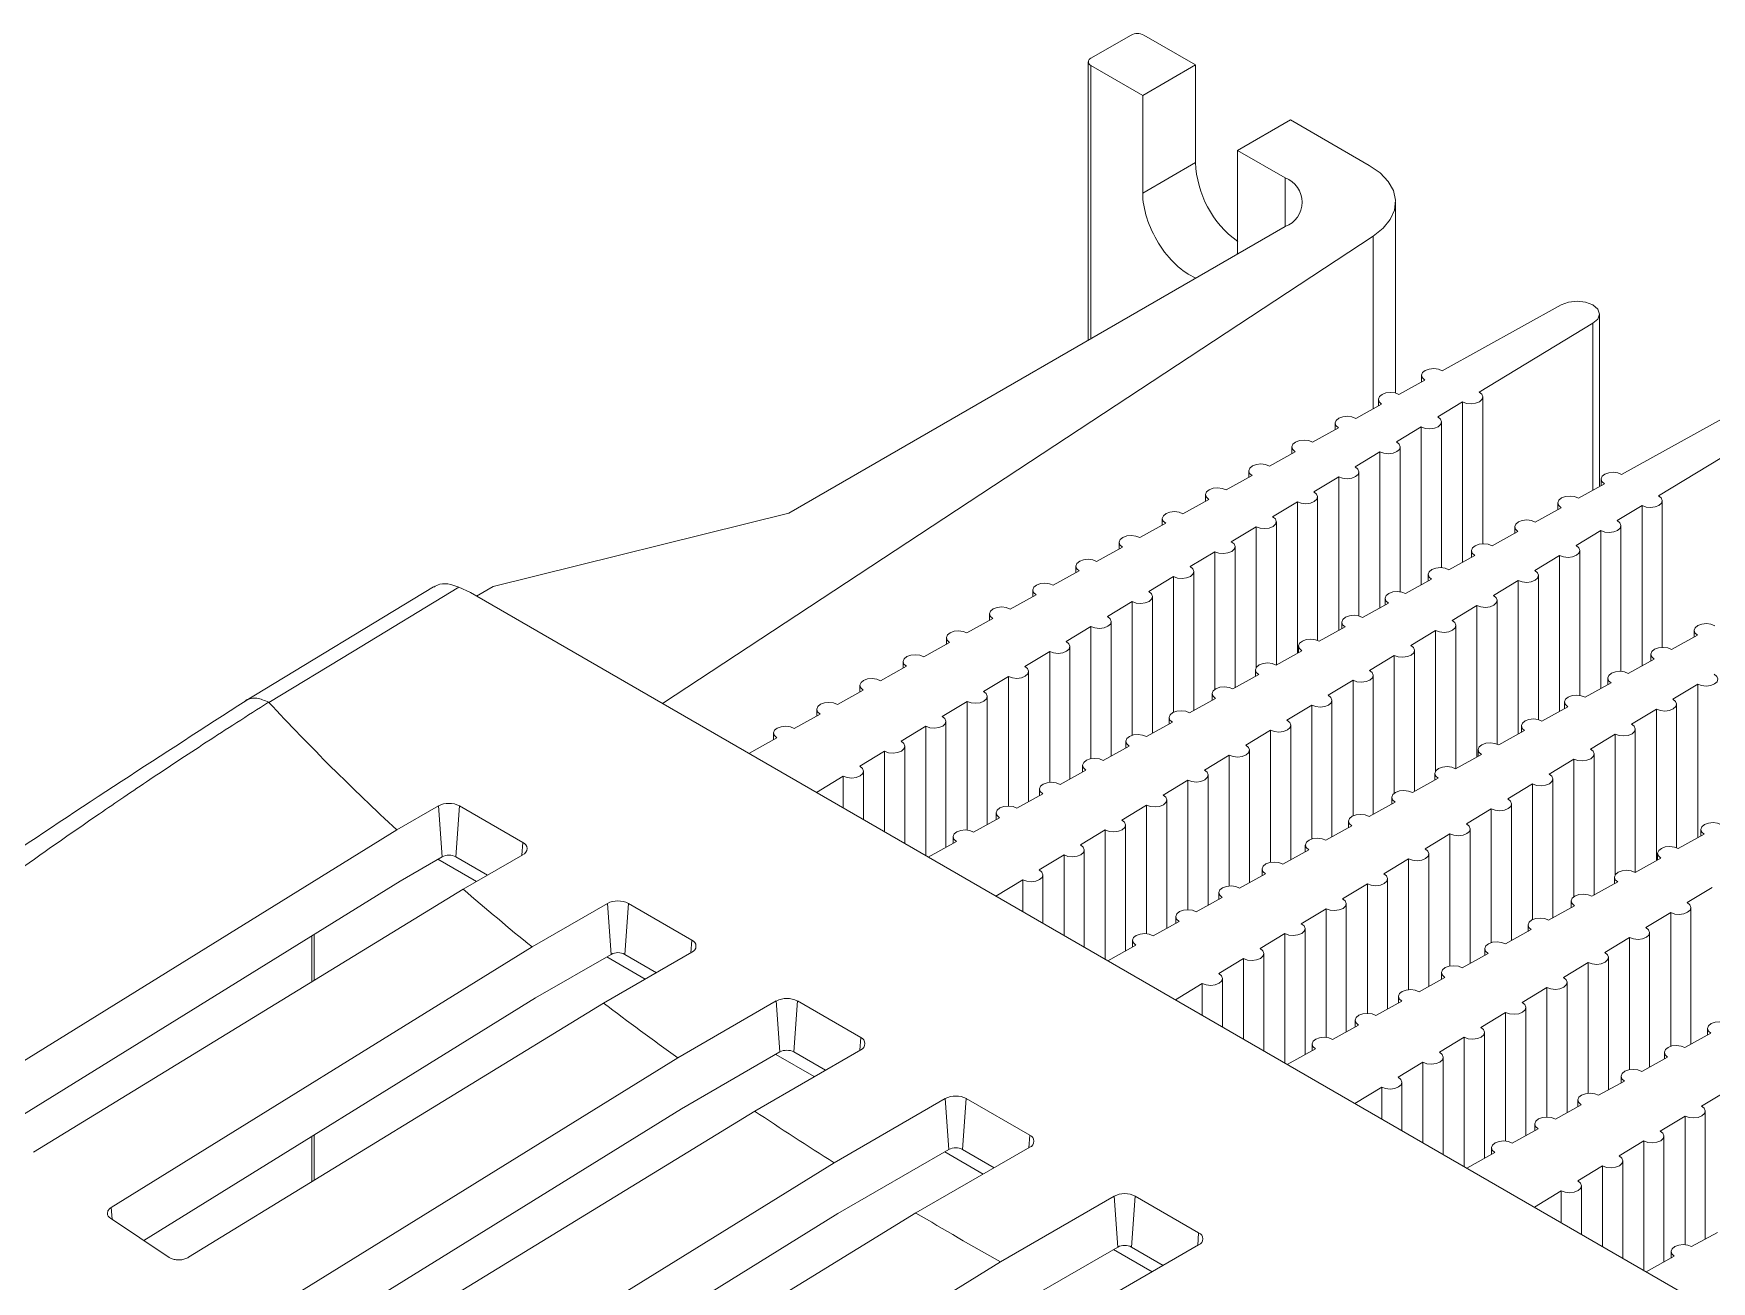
# Model space of a CAD drawing. Header units: millimetres. Extents: x -829 to 2887, y -460 to 1788.
# Drawn here: x 1935.43 to 1963.52, y 462.67 to 483.55 of the extents above; entities that cross this region are included whole.
import ezdxf

# ---------------------------------------------------------------- set-up
doc = ezdxf.new("R2010")
doc.units = ezdxf.units.MM

msp = doc.modelspace()

# ---------------------------------------------------------------- linework, layer by layer
at = {"color": 7, "linetype": 'Continuous', "lineweight": 15}
for p, q in [((1953.801, 483.528), (1953.13, 483.141)), ((1954.013, 483.528), (1954.879, 483.028)), ((1953.086, 483.08), (1953.086, 478.421)), ((1953.996, 482.518), (1953.13, 483.018)), ((1953.996, 482.518), (1954.879, 483.028)), ((1954.879, 483.028), (1954.879, 481.395)), ((1953.996, 480.885), (1953.996, 482.518)), ((1956.47, 482.11), (1955.586, 481.599)), ((1957.79, 481.347), (1956.47, 482.11)), ((1955.586, 481.599), (1956.382, 481.14)), ((1955.586, 481.599), (1955.586, 479.966)), ((1958.229, 477.537), (1958.229, 480.735)), ((1945.954, 472.342), (1957.856, 480.164)), ((1956.382, 480.324), (1948.072, 475.527)), ((1961.003, 479.012), (1959.01, 477.912)), ((1959.628, 477.555), (1961.533, 478.705)), ((1961.533, 478.705), (1961.533, 475.911)), ((1961.643, 475.972), (1961.643, 478.858)), ((1958.286, 477.513), (1958.72, 477.752)), ((1958.665, 477.832), (1958.665, 477.722)), ((1957.563, 477.114), (1957.997, 477.353)), ((1957.942, 477.433), (1957.942, 477.323)), ((1959.352, 477.388), (1958.937, 477.137)), ((1959.352, 477.388), (1959.352, 474.708)), ((1959.69, 475.015), (1959.69, 477.471)), ((1957.218, 477.034), (1957.218, 476.924)), ((1958.999, 474.616), (1958.999, 477.054)), ((1964.008, 477.277), (1962.015, 476.177)), ((1956.84, 476.715), (1957.274, 476.954)), ((1958.66, 476.97), (1958.246, 476.72)), ((1958.66, 476.97), (1958.66, 474.326)), ((1962.633, 475.82), (1964.538, 476.971)), ((1956.117, 476.316), (1956.551, 476.555)), ((1956.495, 476.635), (1956.495, 476.525)), ((1957.969, 476.553), (1957.554, 476.302)), ((1957.969, 476.553), (1957.969, 473.945)), ((1958.307, 474.213), (1958.307, 476.636)), ((1955.772, 476.236), (1955.772, 476.125)), ((1957.616, 473.807), (1957.616, 476.219)), ((1955.393, 475.917), (1955.827, 476.156)), ((1957.278, 476.135), (1956.863, 475.885)), ((1957.278, 476.135), (1957.278, 473.563)), ((1961.292, 475.778), (1961.726, 476.017)), ((1961.67, 476.097), (1961.67, 475.987)), ((1954.67, 475.517), (1955.104, 475.757)), ((1955.049, 475.837), (1955.049, 475.726)), ((1956.587, 475.718), (1956.172, 475.467)), ((1956.587, 475.718), (1956.587, 473.182)), ((1956.925, 473.397), (1956.925, 475.801)), ((1960.568, 475.379), (1961.002, 475.618)), ((1960.947, 475.698), (1960.947, 475.588)), ((1962.357, 475.653), (1961.942, 475.402)), ((1962.357, 475.653), (1962.357, 472.973)), ((1962.695, 473.28), (1962.695, 475.736)), ((1948.072, 475.527), (1943.123, 474.302)), ((1953.947, 475.118), (1954.381, 475.358)), ((1954.325, 475.438), (1954.325, 475.327)), ((1956.234, 472.987), (1956.234, 475.384)), ((1962.004, 472.881), (1962.004, 475.319)), ((1953.602, 475.039), (1953.602, 474.928)), ((1955.895, 475.3), (1955.48, 475.05)), ((1955.895, 475.3), (1955.895, 472.943)), ((1959.845, 474.98), (1960.279, 475.219)), ((1960.224, 475.299), (1960.224, 475.189)), ((1961.666, 475.236), (1961.251, 474.985)), ((1961.666, 475.236), (1961.666, 472.591)), ((1953.223, 474.719), (1953.658, 474.959)), ((1955.204, 474.883), (1954.789, 474.632)), ((1955.204, 474.883), (1955.204, 472.577)), ((1955.542, 472.606), (1955.542, 474.966)), ((1959.122, 474.581), (1959.556, 474.82)), ((1959.5, 474.9), (1959.5, 474.79)), ((1960.974, 474.818), (1960.559, 474.567)), ((1960.974, 474.818), (1960.974, 472.21)), ((1961.313, 472.478), (1961.313, 474.901)), ((1952.5, 474.32), (1952.934, 474.56)), ((1952.879, 474.64), (1952.879, 474.529)), ((1954.851, 472.224), (1954.851, 474.549)), ((1958.777, 474.501), (1958.777, 474.391)), ((1960.621, 472.072), (1960.621, 474.484)), ((1942.123, 474.297), (1938.957, 472.377)), ((1942.544, 474.288), (1942.74, 474.198)), ((1969.6, 458.691), (1942.74, 474.198)), ((1943.123, 474.302), (1942.84, 474.139)), ((1952.156, 474.241), (1952.156, 474.13)), ((1954.513, 474.465), (1954.098, 474.215)), ((1954.513, 474.465), (1954.513, 472.197)), ((1958.398, 474.182), (1958.833, 474.421)), ((1960.283, 474.4), (1959.868, 474.15)), ((1960.283, 474.4), (1960.283, 471.829)), ((1951.777, 473.921), (1952.211, 474.161)), ((1953.821, 474.048), (1953.407, 473.797)), ((1953.821, 471.81), (1953.821, 474.048)), ((1954.16, 471.843), (1954.16, 474.131)), ((1957.675, 473.783), (1958.109, 474.022)), ((1958.054, 474.102), (1958.054, 473.992)), ((1959.592, 473.983), (1959.177, 473.732)), ((1959.592, 473.983), (1959.592, 471.447)), ((1959.93, 471.662), (1959.93, 474.066)), ((1951.054, 473.522), (1951.488, 473.762)), ((1951.432, 473.841), (1951.432, 473.731)), ((1953.468, 471.461), (1953.468, 473.714)), ((1957.331, 473.703), (1957.331, 473.592)), ((1959.239, 471.252), (1959.239, 473.649)), ((1950.33, 473.123), (1950.764, 473.363)), ((1950.709, 473.442), (1950.709, 473.332)), ((1953.13, 473.63), (1952.715, 473.379)), ((1953.13, 471.418), (1953.13, 473.63)), ((1956.952, 473.384), (1957.386, 473.623)), ((1958.901, 473.565), (1958.486, 473.315)), ((1958.901, 473.565), (1958.901, 471.208)), ((1962.85, 473.245), (1963.284, 473.484)), ((1963.229, 473.564), (1963.229, 473.454)), ((1952.439, 473.213), (1952.024, 472.962)), ((1952.439, 471.024), (1952.439, 473.213)), ((1952.777, 471.08), (1952.777, 473.296)), ((1956.229, 472.984), (1956.663, 473.224)), ((1956.607, 473.304), (1956.607, 473.193)), ((1958.209, 473.148), (1957.794, 472.897)), ((1958.209, 473.148), (1958.209, 470.842)), ((1958.547, 470.871), (1958.547, 473.231)), ((1962.127, 472.846), (1962.561, 473.085)), ((1962.506, 473.165), (1962.506, 473.055)), ((1949.607, 472.724), (1950.041, 472.964)), ((1949.986, 473.043), (1949.986, 472.933)), ((1951.748, 472.795), (1951.333, 472.544)), ((1951.748, 470.626), (1951.748, 472.795)), ((1952.086, 470.699), (1952.086, 472.878)), ((1955.505, 472.585), (1955.94, 472.825)), ((1955.884, 472.905), (1955.884, 472.794)), ((1957.856, 470.489), (1957.856, 472.814)), ((1948.884, 472.325), (1949.318, 472.564)), ((1949.263, 472.644), (1949.263, 472.534)), ((1957.518, 472.73), (1957.103, 472.48)), ((1957.518, 472.73), (1957.518, 470.462)), ((1961.404, 472.447), (1961.838, 472.686)), ((1961.782, 472.766), (1961.782, 472.656)), ((1963.288, 472.666), (1962.873, 472.415)), ((1963.288, 472.666), (1963.288, 470.094)), ((1939.365, 472.36), (1939.362, 472.362)), ((1948.539, 472.245), (1948.539, 472.135)), ((1951.056, 472.377), (1950.641, 472.127)), ((1951.056, 470.225), (1951.056, 472.377)), ((1951.395, 470.317), (1951.395, 472.461)), ((1954.782, 472.186), (1955.216, 472.426)), ((1955.161, 472.506), (1955.161, 472.395)), ((1956.827, 472.313), (1956.412, 472.062)), ((1956.827, 470.075), (1956.827, 472.313)), ((1957.165, 470.108), (1957.165, 472.396)), ((1960.68, 472.048), (1961.115, 472.287)), ((1961.059, 472.367), (1961.059, 472.257)), ((1962.597, 472.248), (1962.182, 471.997)), ((1962.597, 472.248), (1962.597, 469.712)), ((1962.935, 469.927), (1962.935, 472.331)), ((1948.161, 471.926), (1948.595, 472.165)), ((1950.365, 471.96), (1949.95, 471.709)), ((1950.365, 469.796), (1950.365, 471.96)), ((1950.703, 469.936), (1950.703, 472.043)), ((1954.059, 471.787), (1954.493, 472.027)), ((1954.438, 472.107), (1954.438, 471.996)), ((1956.474, 469.727), (1956.474, 471.979)), ((1960.336, 471.968), (1960.336, 471.858)), ((1947.871, 471.766), (1947.401, 471.507)), ((1947.816, 471.846), (1947.816, 471.736)), ((1953.714, 471.708), (1953.714, 471.597)), ((1956.135, 471.895), (1955.721, 471.645)), ((1956.135, 469.684), (1956.135, 471.895)), ((1959.957, 471.649), (1960.391, 471.888)), ((1961.906, 471.83), (1961.491, 471.58)), ((1961.906, 471.83), (1961.906, 469.473)), ((1962.244, 469.517), (1962.244, 471.914)), ((1949.674, 471.542), (1949.259, 471.292)), ((1949.674, 470.195), (1949.674, 471.542)), ((1950.012, 469.999), (1950.012, 471.626)), ((1953.336, 471.388), (1953.77, 471.628)), ((1955.444, 471.478), (1955.029, 471.227)), ((1955.444, 469.289), (1955.444, 471.478)), ((1955.782, 469.345), (1955.782, 471.561)), ((1959.234, 471.25), (1959.668, 471.489)), ((1959.613, 471.569), (1959.613, 471.459)), ((1961.214, 471.413), (1960.8, 471.162)), ((1961.214, 471.413), (1961.214, 469.108)), ((1961.553, 469.136), (1961.553, 471.496)), ((1948.533, 470.853), (1948.983, 471.125)), ((1948.983, 470.594), (1948.983, 471.125)), ((1949.321, 470.398), (1949.321, 471.208)), ((1952.612, 470.989), (1953.046, 471.229)), ((1952.991, 471.308), (1952.991, 471.198)), ((1955.091, 468.964), (1955.091, 471.144)), ((1958.889, 471.17), (1958.889, 471.059)), ((1951.889, 470.59), (1952.323, 470.83)), ((1952.268, 470.909), (1952.268, 470.799)), ((1954.753, 471.06), (1954.338, 470.81)), ((1954.753, 468.891), (1954.753, 471.06)), ((1958.511, 470.851), (1958.945, 471.09)), ((1960.523, 470.995), (1960.108, 470.745)), ((1960.523, 470.995), (1960.523, 468.727)), ((1960.861, 468.755), (1960.861, 471.079)), ((1941.508, 470.227), (1942.205, 470.629)), ((1942.558, 470.629), (1943.619, 470.016)), ((1954.062, 470.643), (1953.647, 470.392)), ((1954.062, 468.49), (1954.062, 470.643)), ((1954.4, 468.582), (1954.4, 470.726)), ((1957.787, 470.451), (1958.221, 470.691)), ((1958.166, 470.771), (1958.166, 470.66)), ((1959.832, 470.578), (1959.417, 470.327)), ((1959.832, 468.34), (1959.832, 470.578)), ((1960.17, 468.373), (1960.17, 470.661)), ((1951.166, 470.191), (1951.6, 470.431)), ((1951.544, 470.51), (1951.544, 470.4)), ((1953.709, 468.201), (1953.709, 470.309)), ((1957.064, 470.052), (1957.498, 470.292)), ((1957.443, 470.372), (1957.443, 470.261)), ((1934.164, 465.679), (1941.508, 470.227)), ((1950.877, 470.031), (1950.406, 469.772)), ((1950.821, 470.111), (1950.821, 470.001)), ((1953.37, 470.225), (1952.955, 469.974)), ((1953.37, 468.061), (1953.37, 470.225)), ((1959.141, 470.16), (1958.726, 469.91)), ((1959.141, 467.949), (1959.141, 470.16)), ((1959.479, 467.992), (1959.479, 470.244)), ((1962.962, 469.914), (1963.396, 470.153)), ((1963.341, 470.233), (1963.341, 470.123)), ((1942.841, 469.363), (1942.196, 469.736)), ((1943.619, 469.812), (1942.618, 469.234)), ((1952.679, 469.808), (1952.264, 469.557)), ((1952.679, 468.46), (1952.679, 469.808)), ((1953.017, 468.265), (1953.017, 469.891)), ((1956.341, 469.653), (1956.775, 469.893)), ((1956.719, 469.973), (1956.719, 469.862)), ((1958.449, 469.743), (1958.034, 469.492)), ((1958.449, 467.554), (1958.449, 469.743)), ((1958.788, 467.61), (1958.788, 469.826)), ((1962.239, 469.515), (1962.673, 469.754)), ((1962.618, 469.834), (1962.618, 469.724)), ((1952.326, 468.664), (1952.326, 469.473)), ((1955.618, 469.254), (1956.052, 469.494)), ((1955.996, 469.574), (1955.996, 469.463)), ((1961.894, 469.435), (1961.894, 469.325)), ((1934.695, 465.117), (1941.563, 469.37)), ((1942.618, 469.234), (1935.426, 464.832)), ((1951.538, 469.118), (1951.988, 469.39)), ((1951.988, 468.859), (1951.988, 469.39)), ((1955.273, 469.175), (1955.273, 469.064)), ((1957.758, 469.325), (1957.343, 469.075)), ((1957.758, 467.156), (1957.758, 469.325)), ((1958.096, 467.229), (1958.096, 469.409)), ((1961.516, 469.116), (1961.95, 469.355)), ((1963.528, 469.261), (1963.113, 469.01)), ((1943.772, 468.268), (1945.033, 468.996)), ((1945.387, 468.996), (1946.447, 468.383)), ((1954.894, 468.855), (1955.328, 469.095)), ((1957.067, 468.908), (1956.652, 468.657)), ((1957.067, 466.755), (1957.067, 468.908)), ((1957.405, 466.848), (1957.405, 468.991)), ((1960.793, 468.717), (1961.227, 468.956)), ((1961.171, 469.036), (1961.171, 468.926)), ((1963.175, 466.638), (1963.175, 468.926)), ((1954.171, 468.456), (1954.605, 468.696)), ((1954.55, 468.775), (1954.55, 468.665)), ((1960.448, 468.637), (1960.448, 468.526)), ((1962.837, 468.843), (1962.422, 468.592)), ((1962.837, 466.605), (1962.837, 468.843)), ((1953.882, 468.297), (1953.411, 468.037)), ((1953.826, 468.376), (1953.826, 468.266)), ((1956.376, 468.49), (1955.961, 468.24)), ((1956.376, 466.326), (1956.376, 468.49)), ((1956.714, 466.466), (1956.714, 468.574)), ((1960.069, 468.318), (1960.503, 468.557)), ((1962.146, 468.425), (1961.731, 468.175)), ((1962.146, 466.214), (1962.146, 468.425)), ((1962.484, 466.257), (1962.484, 468.509)), ((1936.726, 463.906), (1943.772, 468.268)), ((1946.447, 468.179), (1944.971, 467.327)), ((1945.669, 467.73), (1945.024, 468.103)), ((1955.684, 468.073), (1955.269, 467.822)), ((1955.684, 466.725), (1955.684, 468.073)), ((1956.022, 466.53), (1956.022, 468.156)), ((1959.346, 467.918), (1959.78, 468.158)), ((1959.725, 468.238), (1959.725, 468.127)), ((1961.793, 465.875), (1961.793, 468.091)), ((1955.331, 466.929), (1955.331, 467.739)), ((1958.623, 467.519), (1959.057, 467.759)), ((1959.001, 467.839), (1959.001, 467.728)), ((1961.455, 468.008), (1961.04, 467.757)), ((1961.455, 465.819), (1961.455, 468.008)), ((1954.543, 467.384), (1954.993, 467.655)), ((1954.993, 467.124), (1954.993, 467.655)), ((1960.763, 467.59), (1960.348, 467.34)), ((1960.763, 465.421), (1960.763, 467.59)), ((1961.101, 465.494), (1961.101, 467.674)), ((1937.274, 463.354), (1943.83, 467.414)), ((1944.971, 467.327), (1938.022, 463.074)), ((1946.214, 466.412), (1947.861, 467.363)), ((1948.215, 467.363), (1949.276, 466.751)), ((1957.899, 467.12), (1958.334, 467.36)), ((1958.278, 467.44), (1958.278, 467.329)), ((1960.072, 467.173), (1959.657, 466.922)), ((1960.072, 465.02), (1960.072, 467.173)), ((1960.41, 465.113), (1960.41, 467.256)), ((1957.176, 466.721), (1957.61, 466.961)), ((1957.555, 467.041), (1957.555, 466.93)), ((1963.453, 466.902), (1963.453, 466.792)), ((1956.832, 466.642), (1956.832, 466.531)), ((1959.381, 466.755), (1958.966, 466.505)), ((1959.381, 464.591), (1959.381, 466.755)), ((1959.719, 464.731), (1959.719, 466.839)), ((1963.074, 466.583), (1963.509, 466.822)), ((1939.373, 462.177), (1946.214, 466.412)), ((1949.276, 466.547), (1947.5, 465.521)), ((1948.498, 466.097), (1947.853, 466.47)), ((1956.887, 466.562), (1956.417, 466.302)), ((1958.689, 466.338), (1958.275, 466.087)), ((1958.689, 464.99), (1958.689, 466.338)), ((1959.028, 464.795), (1959.028, 466.421)), ((1962.351, 466.184), (1962.785, 466.423)), ((1962.73, 466.503), (1962.73, 466.393)), ((1962.007, 466.104), (1962.007, 465.993)), ((1957.549, 465.649), (1957.998, 465.92)), ((1957.998, 465.389), (1957.998, 465.92)), ((1958.336, 465.194), (1958.336, 466.004)), ((1961.628, 465.785), (1962.062, 466.024)), ((1963.768, 465.856), (1963.354, 465.605)), ((1939.936, 461.635), (1946.276, 465.56)), ((1947.5, 465.521), (1940.701, 461.36)), ((1948.829, 464.656), (1950.69, 465.73)), ((1951.043, 465.73), (1952.104, 465.118)), ((1960.905, 465.385), (1961.339, 465.625)), ((1961.283, 465.705), (1961.283, 465.594)), ((1963.415, 463.378), (1963.415, 465.521)), ((1960.181, 464.986), (1960.616, 465.226)), ((1960.56, 465.306), (1960.56, 465.195)), ((1963.077, 465.438), (1962.662, 465.187)), ((1963.077, 463.285), (1963.077, 465.438)), ((1962.386, 465.02), (1961.971, 464.77)), ((1962.386, 462.856), (1962.386, 465.02)), ((1962.724, 462.996), (1962.724, 465.104)), ((1942.102, 460.492), (1948.829, 464.656)), ((1952.104, 464.914), (1950.2, 463.815)), ((1951.326, 464.465), (1950.681, 464.837)), ((1959.892, 464.827), (1959.422, 464.567)), ((1959.837, 464.907), (1959.837, 464.796)), ((1962.033, 463.06), (1962.033, 464.686)), ((1961.695, 464.603), (1961.28, 464.352)), ((1961.695, 463.255), (1961.695, 464.603)), ((1951.614, 462.998), (1953.518, 464.097)), ((1953.872, 464.097), (1954.932, 463.485)), ((1960.554, 463.914), (1961.003, 464.185)), ((1961.003, 463.654), (1961.003, 464.185)), ((1961.342, 463.459), (1961.342, 464.269)), ((1942.681, 459.959), (1948.894, 463.806)), ((1950.2, 463.815), (1943.462, 459.691)), ((1937.699, 463.071), (1936.715, 463.726)), ((1954.932, 463.281), (1953.071, 462.206)), ((1963.187, 463.252), (1963.621, 463.491)), ((1944.915, 458.852), (1951.614, 462.998)), ((1954.155, 462.832), (1953.509, 463.204)), ((1962.897, 463.092), (1962.427, 462.832)), ((1962.842, 463.172), (1962.842, 463.061))]:
    msp.add_line(p, q, dxfattribs=at)
at = {"color": 8, "linetype": 'Continuous', "lineweight": 15}
for p, q in [((1953.13, 483.018), (1953.13, 478.446)), ((1953.996, 480.885), (1954.879, 481.395)), ((1956.382, 481.14), (1956.382, 480.324)), ((1957.856, 480.164), (1957.856, 477.275)), ((1942.266, 469.776), (1942.205, 470.629)), ((1942.496, 469.776), (1942.558, 470.629)), ((1943.603, 469.803), (1943.619, 470.016)), ((1945.095, 468.144), (1945.033, 468.996)), ((1945.325, 468.144), (1945.387, 468.996)), ((1946.432, 468.17), (1946.447, 468.383)), ((1947.923, 466.511), (1947.861, 467.363)), ((1948.153, 466.511), (1948.215, 467.363)), ((1949.26, 466.538), (1949.276, 466.751)), ((1950.752, 464.878), (1950.69, 465.73)), ((1950.982, 464.878), (1951.043, 465.73)), ((1952.089, 464.905), (1952.104, 465.118)), ((1953.58, 463.245), (1953.518, 464.097)), ((1953.81, 463.245), (1953.872, 464.097)), ((1936.741, 463.709), (1936.726, 463.906)), ((1954.917, 463.272), (1954.932, 463.485))]:
    msp.add_line(p, q, dxfattribs=at)
at = {"color": 144, "linetype": 'Continuous', "lineweight": 0}
for p, q in [((1941.563, 469.37), (1942.266, 469.776)), ((1942.496, 469.776), (1943.026, 469.47)), ((1940.084, 468.454), (1940.084, 467.683)), ((1940.124, 468.479), (1940.124, 467.708)), ((1943.83, 467.414), (1945.095, 468.144)), ((1945.325, 468.144), (1945.855, 467.837)), ((1946.276, 465.56), (1947.923, 466.511)), ((1948.153, 466.511), (1948.683, 466.205)), ((1940.084, 465.094), (1940.084, 464.336)), ((1940.124, 465.119), (1940.124, 464.36)), ((1948.894, 463.806), (1950.752, 464.878)), ((1950.982, 464.878), (1951.512, 464.572)), ((1951.684, 462.15), (1953.58, 463.245)), ((1953.81, 463.245), (1954.34, 462.939))]:
    msp.add_line(p, q, dxfattribs=at)
at = {"color": 7, "linetype": 'Continuous', "lineweight": 15, "flags": 128}
for points in [[(1957.856, 480.164), (1958.022, 480.296), (1958.141, 480.443), (1958.211, 480.601), (1958.229, 480.763), (1958.193, 480.925), (1958.106, 481.079), (1957.97, 481.222), (1957.79, 481.347)], [(1961.533, 478.705), (1961.614, 478.776), (1961.643, 478.858), (1961.614, 478.941), (1961.533, 479.012), (1961.411, 479.058), (1961.268, 479.075), (1961.124, 479.058), (1961.003, 479.012)], [(1958.72, 477.752), (1958.679, 477.79), (1958.665, 477.835), (1958.682, 477.879), (1958.727, 477.916), (1958.793, 477.94), (1958.87, 477.948), (1958.946, 477.938), (1959.01, 477.912)], [(1957.997, 477.353), (1957.955, 477.391), (1957.942, 477.436), (1957.959, 477.48), (1958.004, 477.516), (1958.069, 477.541), (1958.146, 477.548), (1958.222, 477.539), (1958.286, 477.513)], [(1959.628, 477.555), (1959.673, 477.518), (1959.69, 477.474), (1959.676, 477.43), (1959.634, 477.392), (1959.571, 477.366), (1959.494, 477.356), (1959.418, 477.364), (1959.352, 477.388)], [(1957.274, 476.954), (1957.232, 476.992), (1957.219, 477.037), (1957.235, 477.081), (1957.28, 477.117), (1957.346, 477.142), (1957.423, 477.149), (1957.499, 477.14), (1957.563, 477.114)], [(1958.937, 477.137), (1958.982, 477.1), (1958.999, 477.056), (1958.985, 477.012), (1958.943, 476.974), (1958.879, 476.948), (1958.803, 476.938), (1958.726, 476.946), (1958.66, 476.97)], [(1956.551, 476.555), (1956.509, 476.593), (1956.495, 476.638), (1956.512, 476.681), (1956.557, 476.718), (1956.623, 476.743), (1956.7, 476.75), (1956.776, 476.741), (1956.84, 476.715)], [(1958.246, 476.72), (1958.29, 476.683), (1958.307, 476.639), (1958.294, 476.595), (1958.252, 476.557), (1958.188, 476.531), (1958.112, 476.521), (1958.035, 476.529), (1957.969, 476.553)], [(1955.827, 476.156), (1955.785, 476.194), (1955.772, 476.238), (1955.789, 476.282), (1955.834, 476.319), (1955.9, 476.343), (1955.976, 476.351), (1956.053, 476.341), (1956.117, 476.316)], [(1957.554, 476.302), (1957.599, 476.265), (1957.616, 476.221), (1957.603, 476.177), (1957.561, 476.139), (1957.497, 476.113), (1957.421, 476.103), (1957.344, 476.111), (1957.278, 476.135)], [(1961.726, 476.017), (1961.684, 476.055), (1961.67, 476.1), (1961.687, 476.144), (1961.732, 476.181), (1961.798, 476.205), (1961.875, 476.213), (1961.951, 476.203), (1962.015, 476.177)], [(1955.104, 475.757), (1955.062, 475.795), (1955.049, 475.839), (1955.066, 475.883), (1955.11, 475.92), (1955.176, 475.944), (1955.253, 475.952), (1955.329, 475.942), (1955.393, 475.917)], [(1956.863, 475.885), (1956.908, 475.848), (1956.925, 475.804), (1956.911, 475.759), (1956.869, 475.721), (1956.805, 475.696), (1956.729, 475.686), (1956.652, 475.694), (1956.587, 475.718)], [(1961.002, 475.618), (1960.961, 475.656), (1960.947, 475.701), (1960.964, 475.745), (1961.009, 475.782), (1961.075, 475.806), (1961.151, 475.814), (1961.228, 475.804), (1961.292, 475.778)], [(1962.633, 475.82), (1962.678, 475.783), (1962.695, 475.739), (1962.682, 475.695), (1962.64, 475.657), (1962.576, 475.631), (1962.5, 475.621), (1962.423, 475.629), (1962.357, 475.653)], [(1954.381, 475.358), (1954.339, 475.396), (1954.325, 475.44), (1954.342, 475.484), (1954.387, 475.521), (1954.453, 475.545), (1954.53, 475.553), (1954.606, 475.543), (1954.67, 475.517)], [(1956.172, 475.467), (1956.217, 475.43), (1956.233, 475.386), (1956.22, 475.342), (1956.178, 475.304), (1956.114, 475.278), (1956.038, 475.268), (1955.961, 475.276), (1955.895, 475.3)], [(1960.279, 475.219), (1960.237, 475.257), (1960.224, 475.302), (1960.241, 475.346), (1960.286, 475.383), (1960.351, 475.407), (1960.428, 475.415), (1960.504, 475.405), (1960.568, 475.379)], [(1961.942, 475.402), (1961.987, 475.366), (1962.004, 475.322), (1961.99, 475.277), (1961.948, 475.239), (1961.885, 475.213), (1961.808, 475.204), (1961.731, 475.211), (1961.666, 475.236)], [(1953.658, 474.959), (1953.616, 474.997), (1953.602, 475.041), (1953.619, 475.085), (1953.664, 475.122), (1953.73, 475.146), (1953.807, 475.154), (1953.883, 475.144), (1953.947, 475.118)], [(1955.48, 475.05), (1955.525, 475.013), (1955.542, 474.969), (1955.529, 474.924), (1955.487, 474.886), (1955.423, 474.861), (1955.347, 474.851), (1955.27, 474.859), (1955.204, 474.883)], [(1959.556, 474.82), (1959.514, 474.858), (1959.5, 474.903), (1959.517, 474.947), (1959.562, 474.983), (1959.628, 475.008), (1959.705, 475.015), (1959.781, 475.006), (1959.845, 474.98)], [(1961.251, 474.985), (1961.296, 474.948), (1961.313, 474.904), (1961.299, 474.86), (1961.257, 474.822), (1961.193, 474.796), (1961.117, 474.786), (1961.04, 474.794), (1960.974, 474.818)], [(1952.934, 474.56), (1952.892, 474.598), (1952.879, 474.642), (1952.896, 474.686), (1952.941, 474.723), (1953.007, 474.747), (1953.083, 474.755), (1953.16, 474.745), (1953.223, 474.719)], [(1954.789, 474.632), (1954.834, 474.595), (1954.851, 474.551), (1954.837, 474.507), (1954.796, 474.469), (1954.732, 474.443), (1954.655, 474.433), (1954.579, 474.441), (1954.513, 474.465)], [(1958.833, 474.421), (1958.791, 474.459), (1958.777, 474.504), (1958.794, 474.548), (1958.839, 474.584), (1958.905, 474.609), (1958.982, 474.616), (1959.058, 474.607), (1959.122, 474.581)], [(1960.559, 474.567), (1960.604, 474.53), (1960.621, 474.487), (1960.608, 474.442), (1960.566, 474.404), (1960.502, 474.378), (1960.426, 474.368), (1960.349, 474.376), (1960.283, 474.4)], [(1952.211, 474.161), (1952.169, 474.199), (1952.156, 474.243), (1952.173, 474.287), (1952.217, 474.324), (1952.283, 474.348), (1952.36, 474.356), (1952.436, 474.346), (1952.5, 474.32)], [(1954.098, 474.215), (1954.143, 474.178), (1954.16, 474.134), (1954.146, 474.089), (1954.104, 474.051), (1954.04, 474.025), (1953.964, 474.016), (1953.887, 474.023), (1953.821, 474.048)], [(1958.109, 474.022), (1958.067, 474.06), (1958.054, 474.105), (1958.071, 474.148), (1958.116, 474.185), (1958.182, 474.21), (1958.258, 474.217), (1958.335, 474.208), (1958.398, 474.182)], [(1951.488, 473.762), (1951.446, 473.8), (1951.432, 473.844), (1951.449, 473.888), (1951.494, 473.925), (1951.56, 473.949), (1951.637, 473.957), (1951.713, 473.947), (1951.777, 473.921)], [(1959.868, 474.15), (1959.913, 474.113), (1959.93, 474.069), (1959.916, 474.025), (1959.875, 473.987), (1959.811, 473.961), (1959.735, 473.951), (1959.658, 473.959), (1959.592, 473.983)], [(1953.407, 473.797), (1953.451, 473.76), (1953.468, 473.716), (1953.455, 473.672), (1953.413, 473.634), (1953.349, 473.608), (1953.273, 473.598), (1953.196, 473.606), (1953.13, 473.63)], [(1957.386, 473.623), (1957.344, 473.661), (1957.331, 473.705), (1957.348, 473.749), (1957.392, 473.786), (1957.458, 473.81), (1957.535, 473.818), (1957.611, 473.808), (1957.675, 473.783)], [(1959.177, 473.732), (1959.222, 473.695), (1959.239, 473.651), (1959.225, 473.607), (1959.183, 473.569), (1959.119, 473.543), (1959.043, 473.533), (1958.966, 473.541), (1958.901, 473.565)], [(1963.284, 473.484), (1963.242, 473.522), (1963.229, 473.567), (1963.246, 473.611), (1963.291, 473.648), (1963.357, 473.672), (1963.433, 473.68), (1963.51, 473.67), (1963.573, 473.644)], [(1950.764, 473.363), (1950.723, 473.401), (1950.709, 473.445), (1950.726, 473.489), (1950.771, 473.526), (1950.837, 473.55), (1950.914, 473.558), (1950.99, 473.548), (1951.054, 473.522)], [(1952.715, 473.379), (1952.76, 473.343), (1952.777, 473.299), (1952.764, 473.254), (1952.722, 473.216), (1952.658, 473.19), (1952.582, 473.181), (1952.505, 473.188), (1952.439, 473.213)], [(1956.663, 473.224), (1956.621, 473.262), (1956.607, 473.306), (1956.624, 473.35), (1956.669, 473.387), (1956.735, 473.411), (1956.812, 473.419), (1956.888, 473.409), (1956.952, 473.384)], [(1950.041, 472.964), (1949.999, 473.002), (1949.986, 473.046), (1950.003, 473.09), (1950.048, 473.127), (1950.113, 473.151), (1950.19, 473.159), (1950.266, 473.149), (1950.33, 473.123)], [(1958.486, 473.315), (1958.53, 473.278), (1958.547, 473.234), (1958.534, 473.19), (1958.492, 473.152), (1958.428, 473.126), (1958.352, 473.116), (1958.275, 473.124), (1958.209, 473.148)], [(1962.561, 473.085), (1962.519, 473.123), (1962.506, 473.168), (1962.523, 473.212), (1962.567, 473.249), (1962.633, 473.273), (1962.71, 473.281), (1962.786, 473.271), (1962.85, 473.245)], [(1952.024, 472.962), (1952.069, 472.925), (1952.086, 472.881), (1952.072, 472.837), (1952.03, 472.799), (1951.967, 472.773), (1951.89, 472.763), (1951.814, 472.771), (1951.748, 472.795)], [(1955.94, 472.825), (1955.898, 472.863), (1955.884, 472.907), (1955.901, 472.951), (1955.946, 472.988), (1956.012, 473.012), (1956.089, 473.02), (1956.165, 473.01), (1956.229, 472.984)], [(1957.794, 472.897), (1957.839, 472.86), (1957.856, 472.816), (1957.843, 472.772), (1957.801, 472.734), (1957.737, 472.708), (1957.661, 472.698), (1957.584, 472.706), (1957.518, 472.73)], [(1961.838, 472.686), (1961.796, 472.724), (1961.782, 472.769), (1961.799, 472.813), (1961.844, 472.85), (1961.91, 472.874), (1961.987, 472.882), (1962.063, 472.872), (1962.127, 472.846)], [(1963.565, 472.832), (1963.609, 472.796), (1963.626, 472.752), (1963.613, 472.707), (1963.571, 472.669), (1963.507, 472.643), (1963.431, 472.634), (1963.354, 472.641), (1963.288, 472.666)], [(1949.318, 472.564), (1949.276, 472.602), (1949.263, 472.647), (1949.28, 472.691), (1949.324, 472.728), (1949.39, 472.752), (1949.467, 472.76), (1949.543, 472.75), (1949.607, 472.724)], [(1951.333, 472.544), (1951.378, 472.508), (1951.395, 472.464), (1951.381, 472.419), (1951.339, 472.381), (1951.275, 472.355), (1951.199, 472.346), (1951.122, 472.353), (1951.056, 472.377)], [(1955.216, 472.426), (1955.174, 472.464), (1955.161, 472.508), (1955.178, 472.552), (1955.223, 472.589), (1955.288, 472.613), (1955.365, 472.621), (1955.442, 472.611), (1955.505, 472.585)], [(1948.595, 472.165), (1948.553, 472.203), (1948.539, 472.248), (1948.556, 472.292), (1948.601, 472.329), (1948.667, 472.353), (1948.744, 472.361), (1948.82, 472.351), (1948.884, 472.325)], [(1957.103, 472.48), (1957.148, 472.443), (1957.165, 472.399), (1957.151, 472.354), (1957.109, 472.316), (1957.046, 472.291), (1956.969, 472.281), (1956.893, 472.289), (1956.827, 472.313)], [(1961.115, 472.287), (1961.073, 472.325), (1961.059, 472.37), (1961.076, 472.414), (1961.121, 472.45), (1961.187, 472.475), (1961.264, 472.482), (1961.34, 472.473), (1961.404, 472.447)], [(1962.873, 472.415), (1962.918, 472.378), (1962.935, 472.334), (1962.922, 472.29), (1962.88, 472.252), (1962.816, 472.226), (1962.74, 472.216), (1962.663, 472.224), (1962.597, 472.248)], [(1947.871, 471.766), (1947.83, 471.804), (1947.816, 471.849), (1947.833, 471.893), (1947.878, 471.93), (1947.944, 471.954), (1948.021, 471.962), (1948.097, 471.952), (1948.161, 471.926)], [(1950.641, 472.127), (1950.686, 472.09), (1950.703, 472.046), (1950.69, 472.002), (1950.648, 471.964), (1950.584, 471.938), (1950.508, 471.928), (1950.431, 471.936), (1950.365, 471.96)], [(1954.493, 472.027), (1954.451, 472.065), (1954.438, 472.109), (1954.455, 472.153), (1954.499, 472.19), (1954.565, 472.214), (1954.642, 472.222), (1954.718, 472.212), (1954.782, 472.186)], [(1956.412, 472.062), (1956.457, 472.025), (1956.474, 471.981), (1956.46, 471.937), (1956.418, 471.899), (1956.354, 471.873), (1956.278, 471.863), (1956.201, 471.871), (1956.135, 471.895)], [(1960.391, 471.888), (1960.349, 471.926), (1960.336, 471.971), (1960.353, 472.015), (1960.398, 472.051), (1960.463, 472.076), (1960.54, 472.083), (1960.617, 472.074), (1960.68, 472.048)], [(1962.182, 471.997), (1962.227, 471.961), (1962.244, 471.917), (1962.23, 471.872), (1962.189, 471.834), (1962.125, 471.808), (1962.048, 471.799), (1961.972, 471.806), (1961.906, 471.83)], [(1949.95, 471.709), (1949.995, 471.672), (1950.012, 471.628), (1949.998, 471.584), (1949.957, 471.546), (1949.893, 471.52), (1949.817, 471.51), (1949.74, 471.518), (1949.674, 471.542)], [(1953.77, 471.628), (1953.728, 471.666), (1953.714, 471.71), (1953.731, 471.754), (1953.776, 471.791), (1953.842, 471.815), (1953.919, 471.823), (1953.995, 471.813), (1954.059, 471.787)], [(1959.668, 471.489), (1959.626, 471.527), (1959.613, 471.572), (1959.63, 471.615), (1959.674, 471.652), (1959.74, 471.677), (1959.817, 471.684), (1959.893, 471.675), (1959.957, 471.649)], [(1953.046, 471.229), (1953.005, 471.267), (1952.991, 471.311), (1953.008, 471.355), (1953.053, 471.392), (1953.119, 471.416), (1953.196, 471.424), (1953.272, 471.414), (1953.336, 471.388)], [(1955.721, 471.645), (1955.765, 471.608), (1955.782, 471.564), (1955.769, 471.519), (1955.727, 471.481), (1955.663, 471.456), (1955.587, 471.446), (1955.51, 471.454), (1955.444, 471.478)], [(1961.491, 471.58), (1961.536, 471.543), (1961.553, 471.499), (1961.539, 471.455), (1961.497, 471.417), (1961.433, 471.391), (1961.357, 471.381), (1961.28, 471.389), (1961.214, 471.413)], [(1949.259, 471.292), (1949.304, 471.255), (1949.321, 471.211), (1949.307, 471.167), (1949.265, 471.129), (1949.201, 471.103), (1949.125, 471.093), (1949.048, 471.101), (1948.983, 471.125)], [(1955.029, 471.227), (1955.074, 471.19), (1955.091, 471.146), (1955.078, 471.102), (1955.036, 471.064), (1954.972, 471.038), (1954.896, 471.028), (1954.819, 471.036), (1954.753, 471.06)], [(1958.945, 471.09), (1958.903, 471.128), (1958.889, 471.172), (1958.906, 471.216), (1958.951, 471.253), (1959.017, 471.277), (1959.094, 471.285), (1959.17, 471.275), (1959.234, 471.25)], [(1960.8, 471.162), (1960.844, 471.125), (1960.861, 471.081), (1960.848, 471.037), (1960.806, 470.999), (1960.742, 470.973), (1960.666, 470.963), (1960.589, 470.971), (1960.523, 470.995)], [(1952.323, 470.83), (1952.281, 470.868), (1952.268, 470.912), (1952.285, 470.956), (1952.33, 470.993), (1952.395, 471.017), (1952.472, 471.025), (1952.548, 471.015), (1952.612, 470.989)], [(1958.221, 470.691), (1958.18, 470.729), (1958.166, 470.773), (1958.183, 470.817), (1958.228, 470.854), (1958.294, 470.878), (1958.371, 470.886), (1958.447, 470.876), (1958.511, 470.851)], [(1951.6, 470.431), (1951.558, 470.469), (1951.545, 470.513), (1951.561, 470.557), (1951.606, 470.594), (1951.672, 470.618), (1951.749, 470.626), (1951.825, 470.616), (1951.889, 470.59)], [(1954.338, 470.81), (1954.383, 470.773), (1954.4, 470.729), (1954.386, 470.684), (1954.344, 470.646), (1954.28, 470.62), (1954.204, 470.611), (1954.127, 470.618), (1954.062, 470.643)], [(1960.108, 470.745), (1960.153, 470.708), (1960.17, 470.664), (1960.157, 470.62), (1960.115, 470.582), (1960.051, 470.556), (1959.975, 470.546), (1959.898, 470.554), (1959.832, 470.578)], [(1953.647, 470.392), (1953.691, 470.355), (1953.708, 470.311), (1953.695, 470.267), (1953.653, 470.229), (1953.589, 470.203), (1953.513, 470.193), (1953.436, 470.201), (1953.37, 470.225)], [(1957.498, 470.292), (1957.456, 470.33), (1957.443, 470.374), (1957.46, 470.418), (1957.505, 470.455), (1957.57, 470.479), (1957.647, 470.487), (1957.723, 470.477), (1957.787, 470.451)], [(1959.417, 470.327), (1959.462, 470.29), (1959.479, 470.246), (1959.465, 470.202), (1959.423, 470.164), (1959.36, 470.138), (1959.283, 470.128), (1959.206, 470.136), (1959.141, 470.16)], [(1963.396, 470.153), (1963.355, 470.191), (1963.341, 470.236), (1963.358, 470.28), (1963.403, 470.317), (1963.469, 470.341), (1963.546, 470.349), (1963.622, 470.339), (1963.686, 470.313)], [(1950.877, 470.031), (1950.835, 470.069), (1950.821, 470.114), (1950.838, 470.158), (1950.883, 470.195), (1950.949, 470.219), (1951.026, 470.227), (1951.102, 470.217), (1951.166, 470.191)], [(1956.775, 469.893), (1956.733, 469.931), (1956.72, 469.975), (1956.736, 470.019), (1956.781, 470.056), (1956.847, 470.08), (1956.924, 470.088), (1957, 470.078), (1957.064, 470.052)], [(1952.955, 469.974), (1953, 469.938), (1953.017, 469.894), (1953.004, 469.849), (1952.962, 469.811), (1952.898, 469.785), (1952.822, 469.776), (1952.745, 469.783), (1952.679, 469.808)], [(1958.726, 469.91), (1958.771, 469.873), (1958.787, 469.829), (1958.774, 469.785), (1958.732, 469.747), (1958.668, 469.721), (1958.592, 469.711), (1958.515, 469.719), (1958.449, 469.743)], [(1962.673, 469.754), (1962.631, 469.792), (1962.618, 469.837), (1962.635, 469.881), (1962.68, 469.918), (1962.745, 469.942), (1962.822, 469.949), (1962.898, 469.94), (1962.962, 469.914)], [(1952.264, 469.557), (1952.309, 469.52), (1952.326, 469.476), (1952.312, 469.432), (1952.271, 469.394), (1952.207, 469.368), (1952.13, 469.358), (1952.054, 469.366), (1951.988, 469.39)], [(1956.052, 469.494), (1956.01, 469.532), (1955.996, 469.576), (1956.013, 469.62), (1956.058, 469.657), (1956.124, 469.681), (1956.201, 469.689), (1956.277, 469.679), (1956.341, 469.653)], [(1958.034, 469.492), (1958.079, 469.455), (1958.096, 469.411), (1958.083, 469.367), (1958.041, 469.329), (1957.977, 469.303), (1957.901, 469.293), (1957.824, 469.301), (1957.758, 469.325)], [(1961.95, 469.355), (1961.908, 469.393), (1961.895, 469.438), (1961.912, 469.482), (1961.956, 469.518), (1962.022, 469.543), (1962.099, 469.55), (1962.175, 469.541), (1962.239, 469.515)], [(1955.328, 469.095), (1955.286, 469.133), (1955.273, 469.177), (1955.29, 469.221), (1955.335, 469.258), (1955.401, 469.282), (1955.477, 469.29), (1955.554, 469.28), (1955.618, 469.254)], [(1961.227, 468.956), (1961.185, 468.994), (1961.171, 469.039), (1961.188, 469.082), (1961.233, 469.119), (1961.299, 469.144), (1961.376, 469.151), (1961.452, 469.142), (1961.516, 469.116)], [(1954.605, 468.696), (1954.563, 468.734), (1954.55, 468.778), (1954.567, 468.822), (1954.611, 468.859), (1954.677, 468.883), (1954.754, 468.891), (1954.83, 468.881), (1954.894, 468.855)], [(1957.343, 469.075), (1957.388, 469.038), (1957.405, 468.994), (1957.391, 468.949), (1957.35, 468.911), (1957.286, 468.886), (1957.209, 468.876), (1957.133, 468.884), (1957.067, 468.908)], [(1963.113, 469.01), (1963.158, 468.973), (1963.175, 468.929), (1963.162, 468.885), (1963.12, 468.847), (1963.056, 468.821), (1962.98, 468.811), (1962.903, 468.819), (1962.837, 468.843)], [(1956.652, 468.657), (1956.697, 468.62), (1956.714, 468.576), (1956.7, 468.532), (1956.658, 468.494), (1956.594, 468.468), (1956.518, 468.458), (1956.441, 468.466), (1956.376, 468.49)], [(1960.503, 468.557), (1960.461, 468.595), (1960.448, 468.639), (1960.465, 468.683), (1960.51, 468.72), (1960.576, 468.744), (1960.652, 468.752), (1960.729, 468.742), (1960.793, 468.717)], [(1962.422, 468.592), (1962.467, 468.556), (1962.484, 468.512), (1962.47, 468.467), (1962.429, 468.429), (1962.365, 468.403), (1962.289, 468.394), (1962.212, 468.401), (1962.146, 468.425)], [(1953.882, 468.297), (1953.84, 468.335), (1953.826, 468.379), (1953.843, 468.423), (1953.888, 468.46), (1953.954, 468.484), (1954.031, 468.492), (1954.107, 468.482), (1954.171, 468.456)], [(1959.78, 468.158), (1959.738, 468.196), (1959.725, 468.24), (1959.742, 468.284), (1959.787, 468.321), (1959.852, 468.345), (1959.929, 468.353), (1960.005, 468.343), (1960.069, 468.318)], [(1955.961, 468.24), (1956.005, 468.203), (1956.022, 468.159), (1956.009, 468.114), (1955.967, 468.076), (1955.903, 468.051), (1955.827, 468.041), (1955.75, 468.049), (1955.684, 468.073)], [(1961.731, 468.175), (1961.776, 468.138), (1961.793, 468.094), (1961.779, 468.05), (1961.737, 468.012), (1961.673, 467.986), (1961.597, 467.976), (1961.52, 467.984), (1961.455, 468.008)], [(1955.269, 467.822), (1955.314, 467.785), (1955.331, 467.741), (1955.318, 467.697), (1955.276, 467.659), (1955.212, 467.633), (1955.136, 467.623), (1955.059, 467.631), (1954.993, 467.655)], [(1959.057, 467.759), (1959.015, 467.797), (1959.001, 467.841), (1959.018, 467.885), (1959.063, 467.922), (1959.129, 467.946), (1959.206, 467.954), (1959.282, 467.944), (1959.346, 467.918)], [(1961.04, 467.757), (1961.084, 467.72), (1961.101, 467.676), (1961.088, 467.632), (1961.046, 467.594), (1960.982, 467.568), (1960.906, 467.558), (1960.829, 467.566), (1960.763, 467.59)], [(1958.334, 467.36), (1958.292, 467.398), (1958.278, 467.442), (1958.295, 467.486), (1958.34, 467.523), (1958.406, 467.547), (1958.483, 467.555), (1958.559, 467.545), (1958.623, 467.519)], [(1960.348, 467.34), (1960.393, 467.303), (1960.41, 467.259), (1960.397, 467.215), (1960.355, 467.177), (1960.291, 467.151), (1960.215, 467.141), (1960.138, 467.149), (1960.072, 467.173)], [(1957.61, 466.961), (1957.568, 466.999), (1957.555, 467.043), (1957.572, 467.087), (1957.617, 467.124), (1957.683, 467.148), (1957.759, 467.156), (1957.836, 467.146), (1957.899, 467.12)], [(1959.657, 466.922), (1959.702, 466.885), (1959.719, 466.841), (1959.705, 466.797), (1959.664, 466.759), (1959.6, 466.733), (1959.523, 466.723), (1959.447, 466.731), (1959.381, 466.755)], [(1963.509, 466.822), (1963.467, 466.86), (1963.453, 466.905), (1963.47, 466.949), (1963.515, 466.985), (1963.581, 467.01), (1963.658, 467.017), (1963.734, 467.008), (1963.798, 466.982)], [(1956.887, 466.562), (1956.845, 466.6), (1956.832, 466.644), (1956.849, 466.688), (1956.893, 466.725), (1956.959, 466.749), (1957.036, 466.757), (1957.112, 466.747), (1957.176, 466.721)], [(1962.785, 466.423), (1962.743, 466.461), (1962.73, 466.506), (1962.747, 466.549), (1962.792, 466.586), (1962.858, 466.611), (1962.934, 466.618), (1963.011, 466.609), (1963.074, 466.583)], [(1958.966, 466.505), (1959.011, 466.468), (1959.028, 466.424), (1959.014, 466.38), (1958.972, 466.342), (1958.908, 466.316), (1958.832, 466.306), (1958.755, 466.314), (1958.689, 466.338)], [(1958.275, 466.087), (1958.319, 466.05), (1958.336, 466.006), (1958.323, 465.962), (1958.281, 465.924), (1958.217, 465.898), (1958.141, 465.888), (1958.064, 465.896), (1957.998, 465.92)], [(1962.062, 466.024), (1962.02, 466.062), (1962.007, 466.106), (1962.024, 466.15), (1962.068, 466.187), (1962.134, 466.211), (1962.211, 466.219), (1962.287, 466.209), (1962.351, 466.184)], [(1961.339, 465.625), (1961.297, 465.663), (1961.283, 465.707), (1961.3, 465.751), (1961.345, 465.788), (1961.411, 465.812), (1961.488, 465.82), (1961.564, 465.81), (1961.628, 465.785)], [(1963.354, 465.605), (1963.398, 465.568), (1963.415, 465.524), (1963.402, 465.48), (1963.36, 465.442), (1963.296, 465.416), (1963.22, 465.406), (1963.143, 465.414), (1963.077, 465.438)], [(1960.616, 465.226), (1960.574, 465.264), (1960.56, 465.308), (1960.577, 465.352), (1960.622, 465.389), (1960.688, 465.413), (1960.765, 465.421), (1960.841, 465.411), (1960.905, 465.385)], [(1959.892, 464.827), (1959.85, 464.865), (1959.837, 464.909), (1959.854, 464.953), (1959.899, 464.99), (1959.964, 465.014), (1960.041, 465.022), (1960.118, 465.012), (1960.181, 464.986)], [(1962.662, 465.187), (1962.707, 465.151), (1962.724, 465.107), (1962.711, 465.062), (1962.669, 465.024), (1962.605, 464.998), (1962.529, 464.989), (1962.452, 464.996), (1962.386, 465.02)], [(1961.971, 464.77), (1962.016, 464.733), (1962.033, 464.689), (1962.019, 464.645), (1961.977, 464.607), (1961.914, 464.581), (1961.837, 464.571), (1961.761, 464.579), (1961.695, 464.603)], [(1961.28, 464.352), (1961.325, 464.315), (1961.342, 464.271), (1961.328, 464.227), (1961.286, 464.189), (1961.222, 464.163), (1961.146, 464.153), (1961.069, 464.161), (1961.003, 464.185)], [(1962.897, 463.092), (1962.856, 463.13), (1962.842, 463.174), (1962.859, 463.218), (1962.904, 463.255), (1962.97, 463.279), (1963.047, 463.287), (1963.123, 463.277), (1963.187, 463.252)]]:
    msp.add_lwpolyline(points, dxfattribs=at)
at = {"color": 8, "linetype": 'Continuous', "lineweight": 15, "flags": 128}
msp.add_lwpolyline([(1942.544, 474.288), (1940.764, 473.208), (1939.365, 472.36)], dxfattribs=at)
at = {"color": 144, "linetype": 'Continuous', "lineweight": 0}
for centre, radius, start, end in [((1953.907, 483.323), 0.231, 62.617, 117.383), ((1942.381, 469.555), 0.25, 62.6144, 117.3856), ((1945.21, 467.922), 0.25, 62.6074, 117.3926), ((1948.038, 466.289), 0.25, 62.6074, 117.3926), ((1950.867, 464.656), 0.25, 62.6214, 117.3786), ((1953.695, 463.023), 0.25, 62.6074, 117.3926)]:
    msp.add_arc(centre, radius, start, end, dxfattribs=at)
at = {"color": 7, "linetype": 'Continuous', "lineweight": 15}
for centre, radius, start, end in [((1953.153, 483.08), 0.0655, 110.7829, 249.1875), ((1956.602, 481.467), 1.724, 182.4063, 233.9203), ((1956.227, 480.732), 0.437, 290.7787, 69.1977), ((1969.221, 500.209), 40.828, 223.008, 227.2529), ((1942.381, 470.287), 0.384, 62.6102, 117.3898), ((1943.58, 469.914), 0.109, 290.7846, 69.2154), ((1973.144, 504.532), 46.666, 229.146, 230.9946), ((1945.21, 468.655), 0.384, 62.6102, 117.3898), ((1946.408, 468.281), 0.109, 290.7826, 69.2174), ((1976.295, 508.547), 51.771, 232.7677, 234.476), ((1948.038, 467.022), 0.384, 62.6095, 117.3885), ((1949.237, 466.649), 0.109, 290.7913, 69.2146), ((1950.867, 465.389), 0.384, 62.609, 117.393), ((1979.34, 512.948), 57.124, 236.1243, 237.7151), ((1952.065, 465.016), 0.109, 290.7913, 69.2146), ((1953.695, 463.756), 0.384, 62.6064, 117.3956), ((1982.212, 517.634), 62.62, 239.25561, 240.74977), ((1954.894, 463.383), 0.109, 290.7779, 69.2162)]:
    msp.add_arc(centre, radius, start, end, dxfattribs=at)
for start_param, end_param in [(0.785593, 2.474265), (3.809148, 3.927186)]:
    msp.add_ellipse((1954.791, 480.426), major_axis=(-0.562, 0.974), ratio=0.57725, start_param=start_param, end_param=end_param, dxfattribs=at)
for points, knots in [([(1942.127, 474.29), (1942.16, 474.309), (1942.239, 474.355), (1942.39, 474.347), (1942.5, 474.305), (1942.544, 474.288)], [0, 0, 0, 0, 0.295552, 0.71746, 1, 1, 1, 1]), ([(1938.979, 472.387), (1937.589, 471.491), (1934.819, 469.703), (1930.787, 466.851), (1926.886, 463.991), (1923.147, 461.185), (1919.621, 458.523), (1917.321, 456.812), (1916.231, 456.002)], [0, 0, 0, 0, 0.180921, 0.360696, 0.533327, 0.698838, 0.857268, 1, 1, 1, 1]), ([(1938.978, 472.388), (1938.981, 472.391), (1939.006, 472.413), (1939.069, 472.429), (1939.191, 472.438), (1939.295, 472.392), (1939.362, 472.362)], [0, 0, 0, 0, 0.0268041, 0.2827971, 0.533618, 1, 1, 1, 1]), ([(1936.715, 463.726), (1936.704, 463.734), (1936.678, 463.755), (1936.659, 463.795), (1936.664, 463.84), (1936.689, 463.879), (1936.716, 463.898), (1936.726, 463.906)], [0, 0, 0, 0, 0.173679, 0.399933, 0.626269, 0.852833, 1, 1, 1, 1]), ([(1938.022, 463.074), (1938.003, 463.064), (1937.964, 463.043), (1937.89, 463.029), (1937.815, 463.03), (1937.747, 463.044), (1937.714, 463.062), (1937.699, 463.071)], [0, 0, 0, 0, 0.2063977, 0.4130755, 0.6196608, 0.8260488, 1, 1, 1, 1])]:
    msp.add_open_spline(points, degree=3, knots=knots, dxfattribs=at)
at = {"color": 8, "linetype": 'Continuous', "lineweight": 15}
msp.add_open_spline([(1939.362, 472.362), (1939.184, 472.249), (1938.834, 472.027), (1938.325, 471.698), (1937.841, 471.38), (1937.381, 471.075), (1936.947, 470.782), (1936.178, 470.257), (1935.122, 469.518), (1933.268, 468.178), (1931.053, 466.511), (1928.385, 464.425), (1925.767, 462.345), (1923.53, 460.565), (1921.732, 459.153), (1920.514, 458.209), (1919.443, 457.39), (1918.513, 456.688), (1917.88, 456.217), (1917.561, 455.98)], degree=3, knots=[0, 0, 0, 0, 0.023289, 0.045606, 0.066948, 0.08731, 0.106691, 0.125088, 0.190682, 0.250236, 0.380594, 0.500778, 0.62852, 0.751316, 0.814294, 0.876469, 0.91699, 0.958165, 1, 1, 1, 1], dxfattribs=at)

doc.saveas('drawing.dxf')
